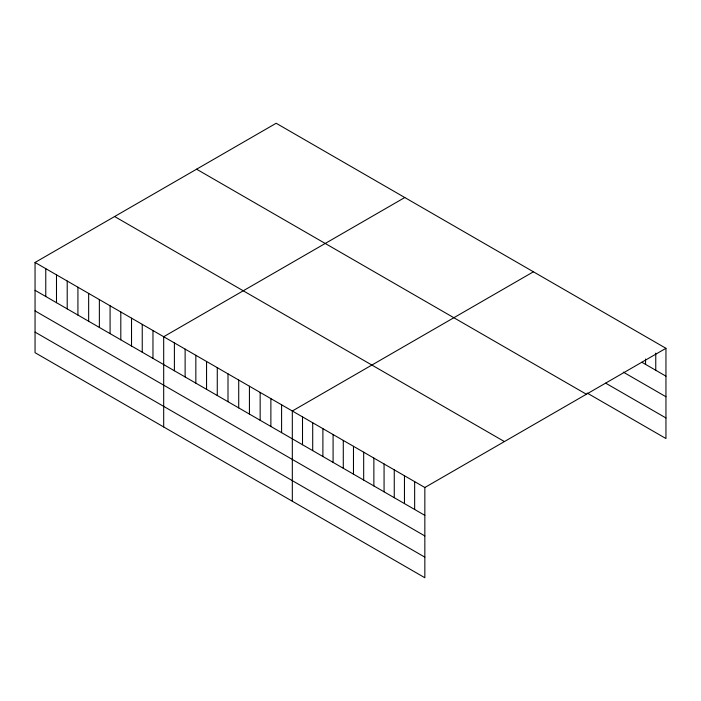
<?xml version="1.0" encoding="UTF-8"?>
<svg xmlns="http://www.w3.org/2000/svg" width="701" height="701" viewBox="0 0 701 701"><rect width="100%" height="100%" fill="white"/><g stroke="black" fill="none" stroke-linecap="round" stroke-linejoin="round"><path stroke-width="1.05" d="M35.05 262.463L424.841 487.51L424.841 577.738L35.05 352.691L35.05 262.463L276.159 123.262L665.95 348.309L665.95 438.537L587.175 393.059M404.784 197.524L163.684 336.725L163.684 426.962M533.417 271.795L292.317 410.988L292.317 501.224M424.841 487.51L665.95 348.309M641.853 362.242L665.95 376.157M623.32 372.135L665.95 396.74M605.708 383.175L665.95 417.954M196.587 169.195L586.387 394.242M114.614 216.521L504.413 441.569M35.05 290.31L424.841 515.358M35.05 310.902L424.841 535.941M35.05 332.108L424.841 557.155M655.759 353.129L655.759 370.268M645.56 359.035L645.56 364.389M414.65 481.622L414.65 509.469M404.459 475.734L404.459 503.59M394.26 469.854L394.26 497.701M384.069 463.966L384.069 491.813M373.87 458.077L373.87 485.933M363.679 452.189L363.679 480.045M353.479 446.309L353.479 474.156M343.288 440.421L343.288 468.268M333.089 434.532L333.089 462.388M322.898 428.653L322.898 456.5M312.707 422.764L312.707 450.612M302.508 416.876L302.508 444.732M281.592 404.801L281.592 432.657M270.875 398.615L270.875 426.462M260.159 392.429L260.159 420.276M249.433 386.233L249.433 414.089M238.717 380.047L238.717 407.903M228 373.861L228 401.708M217.275 367.675L217.275 395.522M206.558 361.479L206.558 389.335M195.842 355.293L195.842 383.14M185.125 349.107L185.125 376.954M174.4 342.912L174.4 370.768M152.967 330.539L152.967 358.386M142.242 324.353L142.242 352.2M131.525 318.158L131.525 346.014M120.809 311.971L120.809 339.819M110.083 305.785L110.083 333.632M99.367 299.59L99.367 327.446M88.65 293.404L88.65 321.26M77.925 287.217L77.925 315.064M67.208 281.031L67.208 308.878M56.492 274.836L56.492 302.692M45.767 268.649L45.767 296.505"/></g></svg>
